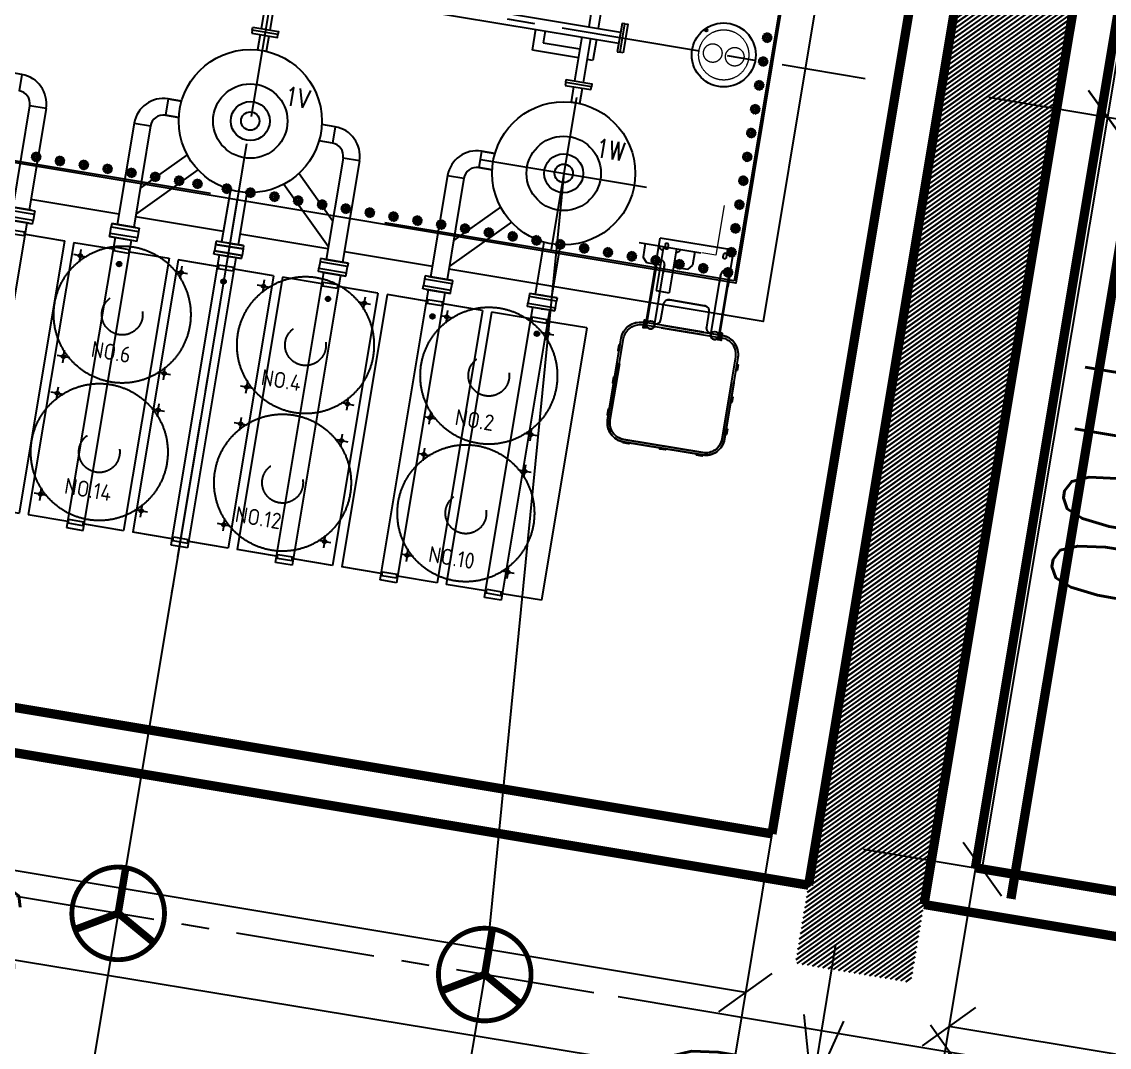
# Model space of a CAD drawing. Header units: millimetres. Extents: x 6239764 to 13047540, y 367704 to 979893.
# Drawn here: x 8169241 to 8175093, y 402951 to 408467 of the extents above; entities that cross this region are included whole.
import ezdxf
from ezdxf.enums import TextEntityAlignment as Align

# ---------------------------------------------------------------- set-up
doc = ezdxf.new("R2010")
doc.units = ezdxf.units.MM
doc.header["$LTSCALE"] = 300
for name, pattern in [('AM_ISO08W050', [18, 12, -1.5, 3, -1.5]), ('AM_ISO08W050X2', [9, 6, -0.75, 1.5, -0.75]), ('CENTER', [2, 1.25, -0.25, 0.25, -0.25]), ('DASHED', [0.75, 0.5, -0.25]), ('HIDDEN', [9.525, 6.35, -3.175])]:
    doc.linetypes.add(name, pattern=pattern)
for name, color, linetype in [('1', 7, 'Continuous'), ('25  杶奪', 114, 'Continuous'), ('30  俋窒眈燊\\M+00000D', 3, 'Continuous'), ('COOLING', 41, 'Continuous'), ('M30', 3, 'Continuous'), ('PIPE', 161, 'Continuous'), ('SHB', 150, 'Continuous'), ('标注', 7, 'Continuous'), ('膘\\M+00000\\M+00000\\M+00000-2', 40, 'Continuous')]:
    doc.layers.add(name, color=color, linetype=linetype)
for name, color, linetype, lineweight in [('AM_0N', 7, 'Continuous', 50), ('AM_12N', 7, 'Continuous', 50), ('AM_7', 4, 'AM_ISO08W050', 25), ('AM_7N', 4, 'AM_ISO08W050', 25), ('AM_INV', 253, 'Continuous', 0), ('FAN-AM_0', 7, 'Continuous', 50), ('SX', 3, 'Continuous', 30), ('tank-AM_0', 7, 'Continuous', 50)]:
    doc.layers.add(name, color=color, linetype=linetype, lineweight=lineweight)
doc.styles.add('ACISOTS', font='isocp.shx', dxfattribs={"height": 1, "bigfont": 'chineset.shx'})
doc.styles.get("Standard").update_dxf_attribs({"font": 'txt8.shx', "width": 0.7, "bigfont": 'hztxt_ii.shx'})
doc.dimstyles.new('STANDARD$0', dxfattribs={"dimscale": 200, "dimtxt": 3, "dimasz": 2, "dimexe": 2, "dimexo": 2, "dimgap": 0.5, "dimtad": 1, "dimdec": 0, "dimdsep": 46, "dimtxsty": 'Standard', "dimblk": 'OPEN30', "dimcen": 0, "dimclrd": 256, "dimclre": 256, "dimclrt": 256, "dimadec": 0, "dimazin": 0, "dimtfac": 1, "dimtdec": 0, "dimtmove": 0, "dimatfit": 3, "dimldrblk": 'OPEN30', "dimfxl": 2, "dimlwd": 25, "dimlwe": 15, "dimarcsym": 0})
doc.dimstyles.new('STANDARD2', dxfattribs={"dimscale": 250, "dimtxt": 2.5, "dimasz": 2, "dimexe": 2.5, "dimexo": 0, "dimgap": 0.62, "dimtad": 1, "dimdec": 0, "dimzin": 0, "dimdsep": 46, "dimtxsty": 'Standard', "dimblk": 'OBLIQUE', "dimcen": 0.09, "dimadec": 3, "dimazin": 0, "dimtfac": 1, "dimtdec": 0, "dimtofl": 0, "dimtmove": 2, "dimatfit": 3, "dimldrblk": 'OBLIQUE', "dimfxl": 1, "dimtolj": 1, "dimtzin": 0, "dimarcsym": 0})

# ---------------------------------------------------------------- blocks, each defined once
blk = doc.blocks.new('_OBLIQUE')
at = {"color": 0, "linetype": 'ByBlock'}
blk.add_line((-0.5, -0.5), (0.5, 0.5), dxfattribs=at)
blk = doc.blocks.new('*D110')
at = {"layer": 'Defpoints', "color": 0, "ltscale": 0.1, "transparency": 16777216}
for p in [(6132969.1, -17731.7), (6132321.4, -21831.7), (6132969.1, -21831.7)]:
    blk.add_point(p, dxfattribs=at)
at = {"layer": '标注', "color": 67, "lineweight": -2, "ltscale": 0.1, "transparency": 16777216}
for p, q in [((6132969.1, -17731.7), (6131696.4, -17731.7)), ((6132321.4, -17731.7), (6132321.4, -21831.7)), ((6132969.1, -21831.7), (6131696.4, -21831.7))]:
    blk.add_line(p, q, dxfattribs=at)
at = {"layer": '标注', "color": 67, "lineweight": -2, "ltscale": 0.1, "transparency": 16777216, "xscale": 250, "yscale": 250, "zscale": 250}
for p, rotation in [((6132321.4, -17731.7), 90), ((6132321.4, -21831.7), 270)]:
    blk.add_blockref('_OBLIQUE', p, dxfattribs=dict(at, rotation=rotation))
at = {"layer": '标注', "color": 67, "lineweight": 13, "ltscale": 0.1, "transparency": 16777216, "insert": (6131888.2, -19717.6), "char_height": 625, "attachment_point": 5, "rotation": 90}
blk.add_mtext('\\A1;4100', dxfattribs=at)
blk = doc.blocks.new('*D111')
at = {"layer": 'Defpoints', "color": 0, "ltscale": 0.1, "transparency": 16777216}
for p in [(6142669.1, -12765.9), (6133469.1, -13631.7), (6142669.1, -14241.4)]:
    blk.add_point(p, dxfattribs=at)
at = {"layer": '标注', "color": 67, "lineweight": -2, "ltscale": 0.1, "transparency": 16777216}
for p, q in [((6133469.1, -13631.7), (6133469.1, -12140.9)), ((6142669.1, -14241.4), (6142669.1, -12140.9)), ((6133469.1, -12765.9), (6142669.1, -12765.9))]:
    blk.add_line(p, q, dxfattribs=at)
at = {"layer": '标注', "color": 67, "lineweight": -2, "ltscale": 0.1, "transparency": 16777216, "xscale": 250, "yscale": 250, "zscale": 250, "rotation": 180}
blk.add_blockref('_OBLIQUE', (6133469.1, -12765.9), dxfattribs=at)
at = {"layer": '标注', "color": 67, "lineweight": -2, "ltscale": 0.1, "transparency": 16777216, "xscale": 250, "yscale": 250, "zscale": 250}
blk.add_blockref('_OBLIQUE', (6142669.1, -12765.9), dxfattribs=at)
at = {"layer": '标注', "color": 67, "lineweight": 13, "ltscale": 0.1, "transparency": 16777216, "insert": (6138069.1, -12353.4), "char_height": 625, "attachment_point": 5}
blk.add_mtext('\\A1;9200', dxfattribs=at)
blk = doc.blocks.new('*D112')
at = {"layer": 'Defpoints', "color": 0, "ltscale": 0.1, "transparency": 16777216}
for p in [(6132969.1, -13631.7), (6132321.4, -17731.7), (6132797.4, -17731.7)]:
    blk.add_point(p, dxfattribs=at)
at = {"layer": '标注', "color": 67, "lineweight": -2, "ltscale": 0.1, "transparency": 16777216}
for p, q in [((6132969.1, -13631.7), (6131696.4, -13631.7)), ((6132321.4, -13631.7), (6132321.4, -17731.7)), ((6132797.4, -17731.7), (6131696.4, -17731.7))]:
    blk.add_line(p, q, dxfattribs=at)
at = {"layer": '标注', "color": 67, "lineweight": -2, "ltscale": 0.1, "transparency": 16777216, "xscale": 250, "yscale": 250, "zscale": 250}
for p, rotation in [((6132321.4, -13631.7), 90), ((6132321.4, -17731.7), 270)]:
    blk.add_blockref('_OBLIQUE', p, dxfattribs=dict(at, rotation=rotation))
at = {"layer": '标注', "color": 67, "lineweight": 13, "ltscale": 0.1, "transparency": 16777216, "insert": (6131906.8, -15879.5), "char_height": 625, "attachment_point": 5, "rotation": 90}
blk.add_mtext('\\A1;4100', dxfattribs=at)
blk = doc.blocks.new('A$C1C76hucg')
at = {"layer": 'COOLING'}
for p, q in [((-7818.8, 1804.4), (-7818.8, 3289.4)), ((-7603.8, 3289.4), (-7818.8, 3289.4)), ((-7513.8, 3324.4), (-7603.8, 3324.4)), ((-7603.8, 3324.4), (-7603.8, 1742.4)), ((-7598.8, 3299.4), (-7598.8, 3279.4)), ((-7598.8, 3299.4), (-7518.8, 3299.4)), ((-7598.8, 3279.4), (-7518.8, 3279.4)), ((-7518.8, 3299.4), (-7518.8, 3279.4)), ((-7513.8, 1742.4), (-7513.8, 3324.4)), ((-7298.8, 3289.4), (-7513.8, 3289.4)), ((-7298.8, 1804.4), (-7298.8, 3289.4)), ((-7598.8, 1794.4), (-7598.8, 1814.4)), ((-7598.8, 1814.4), (-7518.8, 1814.4)), ((-7518.8, 1794.4), (-7518.8, 1814.4)), ((-7603.8, 1804.4), (-7818.8, 1804.4)), ((-7598.8, 1794.4), (-7518.8, 1794.4)), ((-7298.8, 1804.4), (-7513.8, 1804.4)), ((-7558.8, 1742.4), (-7633.8, 1742.4)), ((-7633.8, 1742.4), (-7633.8, 1724.4)), ((-7483.8, 1742.4), (-7633.8, 1742.4)), ((-7633.8, 1742.4), (-7633.8, 1724.4)), ((-7615.9, 1742.4), (-7483.8, 1742.4)), ((-7604.8, 1742.4), (-7483.8, 1742.4)), ((-7558.8, 1742.4), (-7543.3, 1742.4)), ((-7483.8, 1742.4), (-7483.8, 1724.4)), ((-7483.8, 1742.4), (-7483.8, 1724.4)), ((-7633.8, 1671.4), (-7633.8, 1689.4)), ((-7633.8, 1671.4), (-7633.8, 1689.4)), ((-7483.8, 1671.4), (-7633.8, 1671.4)), ((-7558.8, 1671.4), (-7633.8, 1671.4)), ((-7615.9, 1671.4), (-7483.8, 1671.4)), ((-7604.8, 1671.4), (-7483.8, 1671.4)), ((-7603.8, 1118.7), (-7603.8, 1671.4)), ((-7558.8, 1671.4), (-7483.8, 1671.4)), ((-7513.8, 1118.7), (-7513.8, 1671.4)), ((-7483.8, 1671.4), (-7483.8, 1689.4)), ((-7483.8, 1671.4), (-7483.8, 1689.4))]:
    blk.add_line(p, q, dxfattribs=at)
blk.add_lwpolyline([(-7633.8, 1724.4), (-7483.8, 1724.4), (-7483.8, 1689.4), (-7633.8, 1689.4)], close=True, dxfattribs=at)
blk = doc.blocks.new('*U109')
at = {"layer": 'AM_0N'}
for p, q in [((42247.3, 10176), (42229.3, 10165.7)), ((42229.3, 10165.7), (42229.3, 10144.9)), ((42229.3, 10144.9), (42247.3, 10134.5)), ((42265.3, 10165.7), (42247.3, 10176)), ((42247.3, 10134.5), (42265.3, 10144.9)), ((42265.3, 10144.9), (42265.3, 10165.7))]:
    blk.add_line(p, q, dxfattribs=at)
blk.add_circle((42247.3, 10155.3), 18, dxfattribs=at)
at = {"layer": 'AM_7N', "linetype": 'AM_ISO08W050X2'}
for p, q in [((42223.6, 10155.3), (42271.1, 10155.3)), ((42247.3, 10179), (42247.3, 10131.5))]:
    blk.add_line(p, q, dxfattribs=at)
blk = doc.blocks.new('*S108')
at = {"layer": 'AM_12N', "color": 4}
for p, q in [((42245.6, 10153.5), (42249.1, 10157)), ((42245.6, 10157), (42249.1, 10153.5))]:
    blk.add_line(p, q, dxfattribs=at)
blk.add_circle((42247.3, 10155.3), 1.75, dxfattribs=at)
blk = doc.blocks.new('A$C7B570CCE')
at = {"linetype": 'Continuous'}
for p, q in [((167.5, 0), (-167.5, 0)), ((-35, 0), (-35, -240)), ((35, 0), (35, -240)), ((135, 0), (135, -73.1)), ((35, -240), (-35, -240))]:
    blk.add_line(p, q, dxfattribs=at)
for p, q in [((-135.2, 0), (-135.2, -72.9)), ((-135.2, -72.9), (-112.2, -100)), ((-112.2, -100), (-35, -100)), ((112.2, -100), (35, -100)), ((135.2, -72.9), (112.2, -100))]:
    blk.add_line(p, q)
for centre, start, end in [((-35, 0), 180, 270), ((35, 0), 270, 0)]:
    blk.add_arc(centre, 21, start, end)
blk = doc.blocks.new('*D113')
at = {"layer": 'Defpoints', "color": 0, "ltscale": 0.1, "transparency": 16777216}
for p in [(6134142.1, -11131.7), (6132332.8, -12631.7), (6134142.1, -12631.7)]:
    blk.add_point(p, dxfattribs=at)
at = {"layer": '标注', "color": 67, "lineweight": -2, "ltscale": 0.1, "transparency": 16777216}
for p, q in [((6134142.1, -11131.7), (6131707.8, -11131.7)), ((6132332.8, -11131.7), (6132332.8, -12631.7)), ((6134142.1, -12631.7), (6131707.8, -12631.7))]:
    blk.add_line(p, q, dxfattribs=at)
at = {"layer": '标注', "color": 67, "lineweight": -2, "ltscale": 0.1, "transparency": 16777216, "xscale": 250, "yscale": 250, "zscale": 250}
for p, rotation in [((6132332.8, -11131.7), 90), ((6132332.8, -12631.7), 270)]:
    blk.add_blockref('_OBLIQUE', p, dxfattribs=dict(at, rotation=rotation))
at = {"layer": '标注', "color": 67, "lineweight": 13, "ltscale": 0.1, "transparency": 16777216, "insert": (6131920.3, -11881.7), "char_height": 625, "attachment_point": 5, "rotation": 90}
blk.add_mtext('\\A1;1500', dxfattribs=at)
blk = doc.blocks.new('_Open30')
at = {"color": 0, "linetype": 'ByBlock', "lineweight": -2}
for p, q in [((-1, 0.268), (0, 0)), ((0, 0), (-1, -0.268)), ((0, 0), (-1, 0))]:
    blk.add_line(p, q, dxfattribs=at)
blk = doc.blocks.new('*D1390')
at = {"lineweight": 25, "ltscale": 0.1, "transparency": 16777216}
for p, q in [((8173557.8, 403108.8), (8173622.5, 403503.5)), ((8173363.4, 401924.6), (8173493, 402714)), ((8173298.7, 401529.9), (8173233.9, 401135.2))]:
    blk.add_line(p, q, dxfattribs=at)
at = {"lineweight": 15, "ltscale": 0.1, "transparency": 16777216}
for p, q in [((8173279, 402749.2), (8173887.7, 402649.3)), ((8173149.5, 401959.7), (8173758.2, 401859.8))]:
    blk.add_line(p, q, dxfattribs=at)
at = {"layer": 'Defpoints', "color": 0, "ltscale": 0.1, "transparency": 16777216}
for p in [(8172884.3, 402813.9), (8173493, 402714), (8172754.8, 402024.5)]:
    blk.add_point(p, dxfattribs=at)
at = {"lineweight": 25, "ltscale": 0.1, "transparency": 16777216, "xscale": 399.9999999999999, "yscale": 399.9999999999999, "zscale": 399.9999999999999}
for p, rotation in [((8173493, 402714), 260.6803540828071), ((8173363.4, 401924.6), 80.68035408280709)]:
    blk.add_blockref('_Open30', p, dxfattribs=dict(at, rotation=rotation))
at = {"ltscale": 0.1, "transparency": 16777216, "insert": (8172953, 402438.1), "char_height": 600, "attachment_point": 5, "rotation": 80.68035}
blk.add_mtext('800', dxfattribs=at)
blk = doc.blocks.new('132主变')
at = {"ltscale": 0.1}
for p, q in [((6134869.1, -12631.7), (6134869.1, -10382)), ((6136869.1, -16704.8), (6136869.1, -10382)), ((6135159.1, -16951.7), (6134869.1, -12631.7))]:
    blk.add_line(p, q, dxfattribs=at)
for p, q in [((6135104.1, -17691.4), (6135104.1, -17576.7)), ((6135104.1, -17576.7), (6135134.8, -17576.7)), ((6135183.4, -17576.7), (6135434.1, -17576.7)), ((6135434.1, -17576.7), (6135434.1, -17691.4)), ((6135104.1, -17906.7), (6135104.1, -17751.9))]:
    blk.add_line(p, q)
at = {"layer": '1', "color": 3, "linetype": 'DASHED', "lineweight": 5, "ltscale": 50}
blk.add_lwpolyline([(6134279.1, -16923.1), (6134279.1, -16651.7), (6134356, -16651.7)], dxfattribs=at)
for centre, radius in [((6134414.5, -17721.7), 135), ((6134354.5, -17721.7), 50), ((6134474.5, -17721.7), 50)]:
    blk.add_circle(centre, radius, dxfattribs=at)
at = {"layer": '25  杶奪'}
for centre, radius in [((6135159.1, -16951.7), 200), ((6136869.1, -16951.7), 200), ((6135159.1, -16951.7), 105), ((6136869.1, -16951.7), 105), ((6135159.1, -16951.7), 49.5), ((6136869.1, -16951.7), 49.5)]:
    blk.add_circle(centre, radius, dxfattribs=at)
at = {"layer": '30  俋窒眈燊\\M+00000D', "linetype": 'HIDDEN'}
for p, q in [((6135384.1, -17626.7), (6135183.4, -17626.7)), ((6135384.1, -17691.4), (6135384.1, -17626.7)), ((6135154.1, -17751.9), (6135154.1, -17856.7))]:
    blk.add_line(p, q, dxfattribs=at)
blk.add_lwpolyline([(6134159.1, -18013.7), (6134159.1, -16531.7), (6139703.1, -16531.7)], dxfattribs=at)
at = {"layer": '30  俋窒眈燊\\M+00000D', "color": 252}
for centre, radius in [((6134414.5, -17721.7), 172), ((6134529, -17836.2), 6)]:
    blk.add_circle(centre, radius, dxfattribs=at)
at = {"layer": 'AM_7'}
for p, q in [((6135159.1, -17364.9), (6135159.1, -16538.5)), ((6135611.6, -16951.7), (6134706.5, -16951.7))]:
    blk.add_line(p, q, dxfattribs=at)
at = {"layer": 'AM_INV', "ltscale": 0.1}
blk.add_lwpolyline([(6134199.1, -16550.9), (6134199.1, -16571.7), (6134181.1, -16571.7)], dxfattribs=at)
at = {"layer": 'COOLING'}
for p, q in [((6134899.1, -16151.7), (6134899.1, -14666.7)), ((6134899.1, -14666.7), (6135114.1, -14666.7)), ((6135114.1, -14631.7), (6135204.1, -14631.7)), ((6135114.1, -16213.7), (6135114.1, -14631.7)), ((6135119.1, -14656.7), (6135119.1, -14676.7)), ((6135199.1, -14656.7), (6135119.1, -14656.7)), ((6135199.1, -14676.7), (6135119.1, -14676.7)), ((6135199.1, -14656.7), (6135199.1, -14676.7)), ((6135204.1, -14631.7), (6135204.1, -16213.7)), ((6135204.1, -14666.7), (6135419.1, -14666.7)), ((6135419.1, -16151.7), (6135419.1, -14666.7)), ((6136609.1, -16151.7), (6136609.1, -14666.7)), ((6136609.1, -14666.7), (6136824.1, -14666.7)), ((6136824.1, -14631.7), (6136914.1, -14631.7)), ((6136824.1, -16213.7), (6136824.1, -14631.7)), ((6136829.1, -14656.7), (6136829.1, -14676.7)), ((6136909.1, -14656.7), (6136829.1, -14656.7)), ((6136909.1, -14676.7), (6136829.1, -14676.7)), ((6136909.1, -14656.7), (6136909.1, -14676.7)), ((6136914.1, -14631.7), (6136914.1, -16213.7)), ((6136914.1, -14666.7), (6137129.1, -14666.7)), ((6137129.1, -16151.7), (6137129.1, -14666.7)), ((6134899.1, -16151.7), (6135114.1, -16151.7)), ((6135119.1, -16161.7), (6135119.1, -16141.7)), ((6135199.1, -16141.7), (6135119.1, -16141.7)), ((6135199.1, -16161.7), (6135199.1, -16141.7)), ((6135204.1, -16151.7), (6135419.1, -16151.7)), ((6136609.1, -16151.7), (6136824.1, -16151.7)), ((6136829.1, -16161.7), (6136829.1, -16141.7)), ((6136909.1, -16141.7), (6136829.1, -16141.7)), ((6136909.1, -16161.7), (6136909.1, -16141.7)), ((6136914.1, -16151.7), (6137129.1, -16151.7)), ((6135199.1, -16161.7), (6135119.1, -16161.7)), ((6136909.1, -16161.7), (6136829.1, -16161.7)), ((6135084.1, -16213.7), (6135234.1, -16213.7)), ((6135205.1, -16213.7), (6135084.1, -16213.7)), ((6135216.2, -16213.7), (6135084.1, -16213.7)), ((6135084.1, -16213.7), (6135084.1, -16231.7)), ((6135084.1, -16213.7), (6135084.1, -16231.7)), ((6135084.1, -16284.7), (6135084.1, -16266.7)), ((6135084.1, -16284.7), (6135084.1, -16266.7)), ((6135159.1, -16213.7), (6135143.5, -16213.7)), ((6135159.1, -16213.7), (6135234.1, -16213.7)), ((6135234.1, -16213.7), (6135234.1, -16231.7)), ((6135234.1, -16213.7), (6135234.1, -16231.7)), ((6135234.1, -16284.7), (6135234.1, -16266.7)), ((6135234.1, -16284.7), (6135234.1, -16266.7)), ((6136794.1, -16213.7), (6136944.1, -16213.7)), ((6136915.1, -16213.7), (6136794.1, -16213.7)), ((6136926.2, -16213.7), (6136794.1, -16213.7)), ((6136794.1, -16213.7), (6136794.1, -16231.7)), ((6136794.1, -16213.7), (6136794.1, -16231.7)), ((6136794.1, -16231.7), (6136944.1, -16231.7)), ((6136944.1, -16231.7), (6136794.1, -16231.7)), ((6136794.1, -16266.7), (6136794.1, -16231.7)), ((6136794.1, -16266.7), (6136944.1, -16266.7)), ((6136794.1, -16266.7), (6136944.1, -16266.7)), ((6136944.1, -16266.7), (6136794.1, -16266.7)), ((6136944.1, -16266.7), (6136794.1, -16266.7)), ((6136944.1, -16266.7), (6136794.1, -16266.7)), ((6136944.1, -16266.7), (6136794.1, -16266.7)), ((6136794.1, -16266.7), (6136944.1, -16266.7)), ((6136794.1, -16266.7), (6136944.1, -16266.7)), ((6136794.1, -16284.7), (6136794.1, -16266.7)), ((6136794.1, -16284.7), (6136794.1, -16266.7)), ((6136869.1, -16213.7), (6136853.5, -16213.7)), ((6136869.1, -16213.7), (6136944.1, -16213.7)), ((6136944.1, -16213.7), (6136944.1, -16231.7)), ((6136944.1, -16213.7), (6136944.1, -16231.7)), ((6136944.1, -16266.7), (6136944.1, -16231.7)), ((6136944.1, -16284.7), (6136944.1, -16266.7)), ((6136944.1, -16284.7), (6136944.1, -16266.7)), ((6135216.2, -16284.7), (6135084.1, -16284.7)), ((6135205.1, -16284.7), (6135084.1, -16284.7)), ((6135159.1, -16284.7), (6135084.1, -16284.7)), ((6135084.1, -16284.7), (6135234.1, -16284.7)), ((6135114.1, -16569.3), (6135114.1, -16284.7)), ((6135159.1, -16284.7), (6135234.1, -16284.7)), ((6135204.1, -16569.3), (6135204.1, -16284.7)), ((6136926.2, -16284.7), (6136794.1, -16284.7)), ((6136915.1, -16284.7), (6136794.1, -16284.7)), ((6136869.1, -16284.7), (6136794.1, -16284.7)), ((6136794.1, -16284.7), (6136944.1, -16284.7)), ((6136824.1, -16569.3), (6136824.1, -16284.7)), ((6136869.1, -16284.7), (6136944.1, -16284.7)), ((6136914.1, -16569.3), (6136914.1, -16284.7)), ((6135393.6, -16646.4), (6135684.1, -16356)), ((6136634.5, -16646.4), (6136344.1, -16356)), ((6137103.6, -16646.4), (6137394.1, -16356)), ((6135464.3, -16717.1), (6135684.1, -16497.4)), ((6136563.8, -16717.1), (6136344.1, -16497.4)), ((6137174.3, -16717.1), (6137394.1, -16497.4)), ((6135773.6, -16837.4), (6135684.5, -16837.4)), ((6136254.5, -16837.4), (6136343.6, -16837.4)), ((6137483.6, -16837.4), (6137394.5, -16837.4)), ((6137964.5, -16837.4), (6138053.6, -16837.4)), ((6135541.5, -16907.1), (6135614.8, -16907.1)), ((6135614.8, -16907.1), (6135541.5, -16907.1)), ((6135614.8, -16996.2), (6135614.8, -16907.1)), ((6136413.4, -16907.1), (6136486.6, -16907.1)), ((6136413.4, -16996.2), (6136413.4, -16907.1)), ((6137251.5, -16907.1), (6137324.8, -16907.1)), ((6137324.8, -16907.1), (6137251.5, -16907.1)), ((6137324.8, -16996.2), (6137324.8, -16907.1)), ((6138123.4, -16996.2), (6138123.4, -16907.1)), ((6135541.5, -16996.2), (6135614.8, -16996.2)), ((6135614.8, -16996.2), (6135541.5, -16996.2)), ((6136413.4, -16996.2), (6136486.6, -16996.2)), ((6137251.5, -16996.2), (6137324.8, -16996.2)), ((6137324.8, -16996.2), (6137251.5, -16996.2)), ((6138123.4, -16996.2), (6138196.6, -16996.2))]:
    blk.add_line(p, q, dxfattribs=at)
blk.add_lwpolyline([(6135234.1, -16231.7), (6135084.1, -16231.7), (6135084.1, -16266.7), (6135234.1, -16266.7)], close=True, dxfattribs=at)
for centre, radius in [((6135159.1, -16076.7), 12.5), ((6135159.1, -16076.7), 7), ((6135159.1, -16076.7), 6), ((6135729.1, -16076.7), 12.5), ((6135729.1, -16076.7), 7), ((6135729.1, -16076.7), 6), ((6136299.1, -16076.7), 12.5), ((6136299.1, -16076.7), 7), ((6136299.1, -16076.7), 6), ((6136869.1, -16076.7), 12.5), ((6136869.1, -16076.7), 7), ((6136869.1, -16076.7), 6), ((6137439.1, -16076.7), 12.5), ((6137439.1, -16076.7), 7), ((6137439.1, -16076.7), 6)]:
    blk.add_circle(centre, radius, dxfattribs=at)
for centre, radius, start, end in [((6135614.8, -16837.4), 158.8, 270, 0), ((6135614.8, -16837.4), 69.8, 270, 0), ((6136413.4, -16837.4), 158.8, 180, 270), ((6136413.4, -16837.4), 69.8, 180, 270), ((6137324.8, -16837.4), 158.8, 270, 0), ((6137324.8, -16837.4), 69.8, 270, 0), ((6138123.4, -16837.4), 158.8, 180, 270), ((6138123.4, -16837.4), 69.8, 180, 270)]:
    blk.add_arc(centre, radius, start, end, dxfattribs=at)
at = {"layer": 'FAN-AM_0', "color": 171, "linetype": 'DASHED', "lineweight": -2, "ltscale": 3}
for p, q in [((6135102.6, -14786.7), (6135068.1, -14786.7)), ((6135102.6, -14786.7), (6135102.6, -14752.2)), ((6135102.6, -14786.7), (6135137.1, -14786.7)), ((6135102.6, -14786.7), (6135102.6, -14821.2)), ((6135652.6, -14786.7), (6135618.1, -14786.7)), ((6135652.6, -14786.7), (6135652.6, -14752.2)), ((6135652.6, -14786.7), (6135652.6, -14821.2)), ((6135652.6, -14786.7), (6135687.1, -14786.7)), ((6136102.6, -14786.7), (6136068.1, -14786.7)), ((6136102.6, -14786.7), (6136102.6, -14752.2)), ((6136102.6, -14786.7), (6136137.1, -14786.7)), ((6136102.6, -14786.7), (6136102.6, -14821.2)), ((6136652.6, -14786.7), (6136618.1, -14786.7)), ((6136652.6, -14786.7), (6136652.6, -14752.2)), ((6136652.6, -14786.7), (6136652.6, -14821.2)), ((6136652.6, -14786.7), (6136687.1, -14786.7)), ((6137102.6, -14786.7), (6137068.1, -14786.7)), ((6137102.6, -14786.7), (6137102.6, -14752.2)), ((6137102.6, -14786.7), (6137137.1, -14786.7)), ((6137102.6, -14786.7), (6137102.6, -14821.2)), ((6137652.6, -14786.7), (6137618.1, -14786.7)), ((6137652.6, -14786.7), (6137652.6, -14752.2)), ((6137652.6, -14786.7), (6137652.6, -14821.2)), ((6137652.6, -14786.7), (6137687.1, -14786.7)), ((6135102.6, -15336.7), (6135102.6, -15302.2)), ((6135652.6, -15336.7), (6135652.6, -15302.2)), ((6136102.6, -15336.7), (6136102.6, -15302.2)), ((6136652.6, -15336.7), (6136652.6, -15302.2)), ((6137102.6, -15336.7), (6137102.6, -15302.2)), ((6137652.6, -15336.7), (6137652.6, -15302.2)), ((6135102.6, -15336.7), (6135068.1, -15336.7)), ((6135102.6, -15336.7), (6135102.6, -15371.2)), ((6135102.6, -15336.7), (6135137.1, -15336.7)), ((6135652.6, -15336.7), (6135618.1, -15336.7)), ((6135652.6, -15336.7), (6135687.1, -15336.7)), ((6135652.6, -15336.7), (6135652.6, -15371.2)), ((6136102.6, -15336.7), (6136068.1, -15336.7)), ((6136102.6, -15336.7), (6136102.6, -15371.2)), ((6136102.6, -15336.7), (6136137.1, -15336.7)), ((6136652.6, -15336.7), (6136618.1, -15336.7)), ((6136652.6, -15336.7), (6136687.1, -15336.7)), ((6136652.6, -15336.7), (6136652.6, -15371.2)), ((6137102.6, -15336.7), (6137068.1, -15336.7)), ((6137102.6, -15336.7), (6137102.6, -15371.2)), ((6137102.6, -15336.7), (6137137.1, -15336.7)), ((6137652.6, -15336.7), (6137618.1, -15336.7)), ((6137652.6, -15336.7), (6137687.1, -15336.7)), ((6137652.6, -15336.7), (6137652.6, -15371.2)), ((6135102.6, -15536.7), (6135102.6, -15502.2)), ((6135652.6, -15536.7), (6135652.6, -15502.2)), ((6136102.6, -15536.7), (6136102.6, -15502.2)), ((6136652.6, -15536.7), (6136652.6, -15502.2)), ((6137102.6, -15536.7), (6137102.6, -15502.2)), ((6137652.6, -15536.7), (6137652.6, -15502.2)), ((6135102.6, -15536.7), (6135068.1, -15536.7)), ((6135102.6, -15536.7), (6135137.1, -15536.7)), ((6135102.6, -15536.7), (6135102.6, -15571.2)), ((6135652.6, -15536.7), (6135618.1, -15536.7)), ((6135652.6, -15536.7), (6135652.6, -15571.2)), ((6135652.6, -15536.7), (6135687.1, -15536.7)), ((6136102.6, -15536.7), (6136068.1, -15536.7)), ((6136102.6, -15536.7), (6136137.1, -15536.7)), ((6136102.6, -15536.7), (6136102.6, -15571.2)), ((6136652.6, -15536.7), (6136618.1, -15536.7)), ((6136652.6, -15536.7), (6136652.6, -15571.2)), ((6136652.6, -15536.7), (6136687.1, -15536.7)), ((6137102.6, -15536.7), (6137068.1, -15536.7)), ((6137102.6, -15536.7), (6137137.1, -15536.7)), ((6137102.6, -15536.7), (6137102.6, -15571.2)), ((6137652.6, -15536.7), (6137618.1, -15536.7)), ((6137652.6, -15536.7), (6137652.6, -15571.2)), ((6137652.6, -15536.7), (6137687.1, -15536.7)), ((6135102.6, -16086.7), (6135068.1, -16086.7)), ((6135102.6, -16086.7), (6135102.6, -16052.2)), ((6135102.6, -16086.7), (6135102.6, -16121.2)), ((6135102.6, -16086.7), (6135137.1, -16086.7)), ((6135652.6, -16086.7), (6135618.1, -16086.7)), ((6135652.6, -16086.7), (6135652.6, -16052.2)), ((6135652.6, -16086.7), (6135687.1, -16086.7)), ((6135652.6, -16086.7), (6135652.6, -16121.2)), ((6136102.6, -16086.7), (6136068.1, -16086.7)), ((6136102.6, -16086.7), (6136102.6, -16052.2)), ((6136102.6, -16086.7), (6136102.6, -16121.2)), ((6136102.6, -16086.7), (6136137.1, -16086.7)), ((6136652.6, -16086.7), (6136618.1, -16086.7)), ((6136652.6, -16086.7), (6136652.6, -16052.2)), ((6136652.6, -16086.7), (6136687.1, -16086.7)), ((6136652.6, -16086.7), (6136652.6, -16121.2)), ((6137102.6, -16086.7), (6137068.1, -16086.7)), ((6137102.6, -16086.7), (6137102.6, -16052.2)), ((6137102.6, -16086.7), (6137102.6, -16121.2)), ((6137102.6, -16086.7), (6137137.1, -16086.7)), ((6137652.6, -16086.7), (6137618.1, -16086.7)), ((6137652.6, -16086.7), (6137652.6, -16052.2)), ((6137652.6, -16086.7), (6137687.1, -16086.7)), ((6137652.6, -16086.7), (6137652.6, -16121.2))]:
    blk.add_line(p, q, dxfattribs=at)
at = {"layer": 'FAN-AM_0', "color": 171, "linetype": 'DASHED', "lineweight": -2, "ltscale": 30}
for centre in [(6135377.6, -15061.7), (6136377.6, -15061.7), (6137377.6, -15061.7), (6135377.6, -15811.7), (6136377.6, -15811.7), (6137377.6, -15811.7)]:
    blk.add_circle(centre, 368.5, dxfattribs=at)
at = {"layer": 'FAN-AM_0', "color": 171, "linetype": 'DASHED', "lineweight": -2, "ltscale": 3}
for centre, radius in [((6135102.6, -14786.7), 9.5), ((6135652.6, -14786.7), 9.5), ((6136102.6, -14786.7), 9.5), ((6136652.6, -14786.7), 9.5), ((6137102.6, -14786.7), 9.5), ((6137652.6, -14786.7), 9.5), ((6135377.6, -15061.7), 110), ((6136377.6, -15061.7), 110), ((6137377.6, -15061.7), 110), ((6135102.6, -15336.7), 9.5), ((6135652.6, -15336.7), 9.5), ((6136102.6, -15336.7), 9.5), ((6136652.6, -15336.7), 9.5), ((6137102.6, -15336.7), 9.5), ((6137652.6, -15336.7), 9.5), ((6135102.6, -15536.7), 9.5), ((6135652.6, -15536.7), 9.5), ((6136102.6, -15536.7), 9.5), ((6136652.6, -15536.7), 9.5), ((6137102.6, -15536.7), 9.5), ((6137652.6, -15536.7), 9.5), ((6135377.6, -15811.7), 110), ((6136377.6, -15811.7), 110), ((6137377.6, -15811.7), 110), ((6135102.6, -16086.7), 9.5), ((6135652.6, -16086.7), 9.5), ((6136102.6, -16086.7), 9.5), ((6136652.6, -16086.7), 9.5), ((6137102.6, -16086.7), 9.5), ((6137652.6, -16086.7), 9.5)]:
    blk.add_circle(centre, radius, dxfattribs=at)
at = {"layer": 'M30', "color": 253}
for points in [[(6133969.1, -18013.7), (6133969.1, -16341.7), (6135684.1, -16341.7)], [(6135774.1, -16341.7), (6136254.1, -16341.7)], [(6136344.1, -16341.7), (6136824.1, -16341.7)], [(6136914.1, -16341.7), (6137394.1, -16341.7)], [(6137484.1, -16341.7), (6137964.1, -16341.7)], [(6134149.1, -18013.7), (6134149.1, -16521.7), (6139703.1, -16521.7)]]:
    blk.add_lwpolyline(points, dxfattribs=at)
for centre in [(6135159.1, -16951.7), (6136869.1, -16951.7)]:
    blk.add_circle(centre, 385, dxfattribs=at)
at = {"layer": 'PIPE'}
for p, q in [((6139213.8, -17691.4), (6134982.2, -17691.4)), ((6139213.8, -17751.9), (6134982.2, -17751.9))]:
    blk.add_line(p, q, dxfattribs=at)
for points in [[(6135183.4, -17419.7), (6135183.4, -17336.7), (6135134.8, -17336.7), (6135134.8, -17419.7)], [(6136893.4, -17419.7), (6136893.4, -17336.7), (6136844.8, -17336.7), (6136844.8, -17419.7)], [(6135134.8, -17451.7), (6135134.8, -17691.4)], [(6135183.4, -17691.4), (6135183.4, -17451.7)], [(6136844.8, -17451.7), (6136844.8, -17691.4)], [(6136893.4, -17691.4), (6136893.4, -17451.7)]]:
    blk.add_lwpolyline(points, dxfattribs=at)
for points in [[(6135229.1, -17419.7), (6135089.1, -17419.7), (6135089.1, -17435.7), (6135229.1, -17435.7)], [(6135229.1, -17451.7), (6135089.1, -17451.7), (6135089.1, -17435.7), (6135229.1, -17435.7)], [(6136939.1, -17419.7), (6136799.1, -17419.7), (6136799.1, -17435.7), (6136939.1, -17435.7)], [(6136939.1, -17451.7), (6136799.1, -17451.7), (6136799.1, -17435.7), (6136939.1, -17435.7)], [(6134950.2, -17644.2), (6134966.2, -17644.2), (6134966.2, -17799.2), (6134950.2, -17799.2)], [(6134982.2, -17644.2), (6134966.2, -17644.2), (6134966.2, -17799.2), (6134982.2, -17799.2)]]:
    blk.add_lwpolyline(points, close=True, dxfattribs=at)
at = {"layer": 'SHB', "const_width": 26.2}
for points in [[(6134869.1, -12381.7, -1), (6134869.1, -12880.3, -1)], [(6136869.1, -12381.7, -1), (6136869.1, -12880.3, -1)]]:
    blk.add_lwpolyline(points, format="xyb", close=True, dxfattribs=at)
at = {"layer": 'SHB', "const_width": 40}
for points in [[(6134869.1, -12631.7), (6134653.1, -12506.3)], [(6134869.1, -12631.7), (6135085, -12506.3)], [(6136869.1, -12631.7), (6136653.1, -12506.3)], [(6136869.1, -12631.7), (6137085, -12506.3)], [(6134869.1, -12880.3), (6134869.1, -12631.7)], [(6136869.1, -12880.3), (6136869.1, -12631.7)]]:
    blk.add_lwpolyline(points, dxfattribs=at)
at = {"layer": 'SX', "linetype": 'CENTER', "lineweight": -3, "ltscale": 2}
for p, q in [((6139824.1, -12631.7), (6134142.1, -12631.7)), ((6136869.1, -21326.5), (6136869.1, -14376.2)), ((6142496.1, -17721.7), (6133642.3, -17721.7))]:
    blk.add_line(p, q, dxfattribs=at)
at = {"layer": 'SX', "const_width": 50}
for points in [[(6133229.1, -13391.7), (6133229.1, -22071.7)], [(6142909.1, -13391.7), (6133229.1, -13391.7)], [(6142909.1, -22071.7), (6142909.1, -13391.7)], [(6133469.1, -13631.7), (6133469.1, -21831.7)], [(6133469.1, -13631.7), (6133469.1, -21831.7)], [(6142669.1, -13631.7), (6133469.1, -13631.7)], [(6133469.1, -21831.7), (6133469.1, -13631.7)], [(6133469.1, -21831.7), (6133469.1, -13631.7)], [(6142669.1, -21831.7), (6142669.1, -13631.7)], [(6142669.1, -21831.7), (6142669.1, -13631.7)]]:
    blk.add_lwpolyline(points, dxfattribs=at)
at = {"layer": '膘\\M+00000\\M+00000\\M+00000-2'}
for p, q in [((6134504.1, -16232.4), (6134173.1, -16232.4)), ((6134504.1, -16217.9), (6134175.7, -16217.9)), ((6134504.1, -16217.9), (6134175.7, -16217.9)), ((6134180.7, -16218.7), (6134192.7, -16218.7)), ((6134180.7, -16218.7), (6134192.7, -16218.7)), ((6134180.7, -16219.4), (6134192.7, -16219.4)), ((6134180.7, -16219.4), (6134192.7, -16219.4)), ((6134180.7, -16229.4), (6134192.7, -16229.4)), ((6134180.7, -16229.4), (6134192.7, -16229.4)), ((6134180.7, -16230.2), (6134192.7, -16230.2)), ((6134180.7, -16230.2), (6134192.7, -16230.2)), ((6134188.1, -16232.4), (6134188.1, -16494.4)), ((6134192.7, -16494.4), (6134192.7, -16224.4)), ((6134504.1, -16232.4), (6134208.9, -16232.4)), ((6134235.4, -16224.4), (6134235.4, -16512.3)), ((6134274.1, -16217.9), (6134602.4, -16217.9)), ((6134274.1, -16217.9), (6134602.4, -16217.9)), ((6134274.1, -16232.4), (6134569.3, -16232.4)), ((6134274.1, -16232.4), (6134605.1, -16232.4)), ((6134542.7, -16224.4), (6134542.7, -16512.3)), ((6134597.4, -16218.7), (6134585.4, -16218.7)), ((6134597.4, -16218.7), (6134585.4, -16218.7)), ((6134597.4, -16219.4), (6134585.4, -16219.4)), ((6134597.4, -16219.4), (6134585.4, -16219.4)), ((6134585.4, -16494.4), (6134585.4, -16224.4)), ((6134597.4, -16229.4), (6134585.4, -16229.4)), ((6134597.4, -16229.4), (6134585.4, -16229.4)), ((6134597.4, -16230.2), (6134585.4, -16230.2)), ((6134597.4, -16230.2), (6134585.4, -16230.2)), ((6134590.1, -16232.4), (6134590.1, -16494.4)), ((6134188.1, -16551.4), (6134188.1, -16494.4)), ((6134192.7, -16551.4), (6134192.7, -16494.4)), ((6134585.4, -16551.4), (6134585.4, -16494.4)), ((6134590.1, -16494.4), (6134590.1, -16693.9)), ((6134188.1, -16551.4), (6134188.1, -16693.9)), ((6134192.7, -16544.4), (6134192.7, -16555.9)), ((6134235.4, -16555.9), (6134235.4, -16512.3)), ((6134235.4, -16512.3), (6134235.4, -16555.9)), ((6134542.7, -16555.9), (6134542.7, -16512.3)), ((6134542.7, -16512.3), (6134542.7, -16555.9)), ((6134585.4, -16544.4), (6134585.4, -16555.9)), ((6134188.1, -16693.9), (6134590.1, -16693.9))]:
    blk.add_line(p, q, dxfattribs=at)
for points in [[(6134708.1, -15991.2), (6134708.1, -15683.4, 0.414214), (6134605.1, -15580.4), (6134173.1, -15580.4, 0.414214), (6134070.1, -15683.4), (6134070.1, -16127.9, 0.414214), (6134173.1, -16230.9), (6134175.7, -16230.9)], [(6134708.1, -15991.2), (6134708.1, -15683.4, 0.414214), (6134605.1, -15580.4), (6134173.1, -15580.4, 0.414214), (6134070.1, -15683.4), (6134070.1, -16127.9, 0.414214), (6134173.1, -16230.9), (6134175.7, -16230.9)], [(6134708.1, -15991.2), (6134708.1, -15683.4, 0.414214), (6134605.1, -15580.4), (6134173.1, -15580.4, 0.414214), (6134070.1, -15683.4), (6134070.1, -16127.9, 0.404028), (6134173.1, -16232.4), (6134175.7, -16232.4)], [(6134070.1, -15991.2), (6134070.1, -15683.4, -0.414214), (6134173.1, -15580.4), (6134605.1, -15580.4, -0.414214), (6134708.1, -15683.4), (6134708.1, -16127.9, -0.414214), (6134605.1, -16230.9), (6134602.4, -16230.9)], [(6134070.1, -15991.2), (6134070.1, -15683.4, -0.414214), (6134173.1, -15580.4), (6134605.1, -15580.4, -0.414214), (6134708.1, -15683.4), (6134708.1, -16127.9, -0.414214), (6134605.1, -16230.9), (6134602.4, -16230.9)], [(6134070.1, -15991.2), (6134070.1, -15683.4, -0.414214), (6134173.1, -15580.4), (6134605.1, -15580.4, -0.414214), (6134708.1, -15683.4), (6134708.1, -16127.9, -0.404028), (6134605.1, -16232.4), (6134602.4, -16232.4)], [(6134695.1, -15991.2), (6134695.1, -15683.4, 0.414214), (6134605.1, -15593.4), (6134173.1, -15593.4, 0.414214), (6134083.1, -15683.4), (6134083.1, -16127.9, 0.414214), (6134173.1, -16217.9), (6134175.7, -16217.9)], [(6134695.1, -15991.2), (6134695.1, -15683.4, 0.414214), (6134605.1, -15593.4), (6134173.1, -15593.4, 0.414214), (6134083.1, -15683.4), (6134083.1, -16127.9, 0.414214), (6134173.1, -16217.9), (6134175.7, -16217.9)], [(6134695.1, -15991.2), (6134695.1, -15683.4, 0.414214), (6134605.1, -15593.4), (6134173.1, -15593.4, 0.414214), (6134083.1, -15683.4), (6134083.1, -16127.9, 0.414214), (6134173.1, -16217.9), (6134175.7, -16217.9)], [(6134695.1, -15991.2), (6134695.1, -15683.4, 0.414214), (6134605.1, -15593.4), (6134173.1, -15593.4, 0.414214), (6134083.1, -15683.4), (6134083.1, -16127.9, 0.414214), (6134173.1, -16217.9), (6134175.7, -16217.9)], [(6134083.1, -15991.2), (6134083.1, -15683.4, -0.414214), (6134173.1, -15593.4), (6134605.1, -15593.4, -0.414214), (6134695.1, -15683.4), (6134695.1, -16127.9, -0.414214), (6134605.1, -16217.9), (6134602.4, -16217.9)], [(6134083.1, -15991.2), (6134083.1, -15683.4, -0.414214), (6134173.1, -15593.4), (6134605.1, -15593.4, -0.414214), (6134695.1, -15683.4), (6134695.1, -16127.9, -0.414214), (6134605.1, -16217.9), (6134602.4, -16217.9)], [(6134083.1, -15991.2), (6134083.1, -15683.4, -0.414214), (6134173.1, -15593.4), (6134605.1, -15593.4, -0.414214), (6134695.1, -15683.4), (6134695.1, -16127.9, -0.414214), (6134605.1, -16217.9), (6134602.4, -16217.9)], [(6134083.1, -15991.2), (6134083.1, -15683.4, -0.414214), (6134173.1, -15593.4), (6134605.1, -15593.4, -0.414214), (6134695.1, -15683.4), (6134695.1, -16127.9, -0.414214), (6134605.1, -16217.9), (6134602.4, -16217.9)], [(6134233.9, -16232.4), (6134234.1, -16232.4, -0.414214), (6134264.1, -16262.4), (6134264.1, -16344.4, 0.414214), (6134294.1, -16374.4), (6134484.1, -16374.4, 0.184483), (6134504.1, -16366.8, 0.184483)], [(6134544.3, -16232.4), (6134544.1, -16232.4, 0.414214), (6134514.1, -16262.4), (6134514.1, -16344.4, -0.414214), (6134484.1, -16374.4), (6134294.1, -16374.4, -0.184483), (6134274.1, -16366.8, -0.184483)], [(6134239.6, -16664.4), (6134239.6, -16648.4, 0.736842), (6134220.6, -16648.4), (6134220.6, -16664.4, 0.736842), (6134239.6, -16664.4, 0)], [(6134557.6, -16664.4), (6134557.6, -16648.4, 0.736842), (6134538.6, -16648.4), (6134538.6, -16664.4, 0.736842), (6134557.6, -16664.4, 0)]]:
    blk.add_lwpolyline(points, format="xyb", dxfattribs=at)
for points in [[(6134174.1, -15580.4), (6134174.1, -15574.4), (6134204.1, -15574.4), (6134204.1, -15580.4)], [(6134174.1, -15580.4), (6134174.1, -15574.4), (6134204.1, -15574.4), (6134204.1, -15580.4)], [(6134174.1, -15580.4), (6134174.1, -15574.4), (6134204.1, -15574.4), (6134204.1, -15580.4)], [(6134174.1, -15580.4), (6134174.1, -15574.4), (6134204.1, -15574.4), (6134204.1, -15580.4)], [(6134374.1, -15580.4), (6134374.1, -15574.4), (6134404.1, -15574.4), (6134404.1, -15580.4)], [(6134374.1, -15580.4), (6134374.1, -15574.4), (6134404.1, -15574.4), (6134404.1, -15580.4)], [(6134374.1, -15580.4), (6134374.1, -15574.4), (6134404.1, -15574.4), (6134404.1, -15580.4)], [(6134374.1, -15580.4), (6134374.1, -15574.4), (6134404.1, -15574.4), (6134404.1, -15580.4)], [(6134574.1, -15580.4), (6134574.1, -15574.4), (6134604.1, -15574.4), (6134604.1, -15580.4)], [(6134574.1, -15580.4), (6134574.1, -15574.4), (6134604.1, -15574.4), (6134604.1, -15580.4)], [(6134574.1, -15580.4), (6134574.1, -15574.4), (6134604.1, -15574.4), (6134604.1, -15580.4)], [(6134574.1, -15580.4), (6134574.1, -15574.4), (6134604.1, -15574.4), (6134604.1, -15580.4)], [(6134070.1, -15739.4), (6134064.1, -15739.4), (6134064.1, -15709.4), (6134070.1, -15709.4)], [(6134070.1, -15739.4), (6134064.1, -15739.4), (6134064.1, -15709.4), (6134070.1, -15709.4)], [(6134070.1, -15739.4), (6134064.1, -15739.4), (6134064.1, -15709.4), (6134070.1, -15709.4)], [(6134070.1, -15739.4), (6134064.1, -15739.4), (6134064.1, -15709.4), (6134070.1, -15709.4)], [(6134708.1, -15739.4), (6134714.1, -15739.4), (6134714.1, -15709.4), (6134708.1, -15709.4)], [(6134708.1, -15739.4), (6134714.1, -15739.4), (6134714.1, -15709.4), (6134708.1, -15709.4)], [(6134708.1, -15739.4), (6134714.1, -15739.4), (6134714.1, -15709.4), (6134708.1, -15709.4)], [(6134708.1, -15739.4), (6134714.1, -15739.4), (6134714.1, -15709.4), (6134708.1, -15709.4)], [(6134070.1, -15914.4), (6134064.1, -15914.4), (6134064.1, -15884.4), (6134070.1, -15884.4)], [(6134070.1, -15914.4), (6134064.1, -15914.4), (6134064.1, -15884.4), (6134070.1, -15884.4)], [(6134070.1, -15914.4), (6134064.1, -15914.4), (6134064.1, -15884.4), (6134070.1, -15884.4)], [(6134070.1, -15914.4), (6134064.1, -15914.4), (6134064.1, -15884.4), (6134070.1, -15884.4)], [(6134708.1, -15914.4), (6134714.1, -15914.4), (6134714.1, -15884.4), (6134708.1, -15884.4)], [(6134708.1, -15914.4), (6134714.1, -15914.4), (6134714.1, -15884.4), (6134708.1, -15884.4)], [(6134708.1, -15914.4), (6134714.1, -15914.4), (6134714.1, -15884.4), (6134708.1, -15884.4)], [(6134708.1, -15914.4), (6134714.1, -15914.4), (6134714.1, -15884.4), (6134708.1, -15884.4)], [(6134070.1, -16089.4), (6134064.1, -16089.4), (6134064.1, -16059.4), (6134070.1, -16059.4)], [(6134070.1, -16089.4), (6134064.1, -16089.4), (6134064.1, -16059.4), (6134070.1, -16059.4)], [(6134070.1, -16089.4), (6134064.1, -16089.4), (6134064.1, -16059.4), (6134070.1, -16059.4)], [(6134070.1, -16089.4), (6134064.1, -16089.4), (6134064.1, -16059.4), (6134070.1, -16059.4)], [(6134708.1, -16089.4), (6134714.1, -16089.4), (6134714.1, -16059.4), (6134708.1, -16059.4)], [(6134708.1, -16089.4), (6134714.1, -16089.4), (6134714.1, -16059.4), (6134708.1, -16059.4)], [(6134708.1, -16089.4), (6134714.1, -16089.4), (6134714.1, -16059.4), (6134708.1, -16059.4)], [(6134708.1, -16089.4), (6134714.1, -16089.4), (6134714.1, -16059.4), (6134708.1, -16059.4)], [(6134180.7, -16244.4), (6134175.7, -16244.4), (6134175.7, -16204.4), (6134180.7, -16204.4)], [(6134180.7, -16244.4), (6134175.7, -16244.4), (6134175.7, -16204.4), (6134180.7, -16204.4)], [(6134180.7, -16244.4), (6134180.7, -16204.4), (6134192.7, -16204.4), (6134192.7, -16244.4)], [(6134180.7, -16244.4), (6134180.7, -16204.4), (6134192.7, -16204.4), (6134192.7, -16244.4)], [(6134597.4, -16244.4), (6134597.4, -16204.4), (6134585.4, -16204.4), (6134585.4, -16244.4)], [(6134597.4, -16244.4), (6134597.4, -16204.4), (6134585.4, -16204.4), (6134585.4, -16244.4)], [(6134597.4, -16244.4), (6134602.4, -16244.4), (6134602.4, -16204.4), (6134597.4, -16204.4)], [(6134597.4, -16244.4), (6134602.4, -16244.4), (6134602.4, -16204.4), (6134597.4, -16204.4)]]:
    blk.add_lwpolyline(points, close=True, dxfattribs=at)
for points in [[(6134194.3, -16216.4), (6134188.1, -16216.4), (6134188.1, -16232.4), (6134194.3, -16232.4)], [(6134194.3, -16216.4), (6134188.1, -16216.4), (6134188.1, -16232.4), (6134194.3, -16232.4)], [(6134583.9, -16216.4), (6134590.1, -16216.4), (6134590.1, -16232.4), (6134583.9, -16232.4)], [(6134583.9, -16216.4), (6134590.1, -16216.4), (6134590.1, -16232.4), (6134583.9, -16232.4)]]:
    blk.add_lwpolyline(points, dxfattribs=at)
for centre in [(6134214.1, -16224.4), (6134214.1, -16224.4), (6134564.1, -16224.4), (6134564.1, -16224.4)]:
    blk.add_circle(centre, 21.4, dxfattribs=at)
for centre, radius, start, end in [((6134214.1, -16224.4), 21.4, 0, 180), ((6134214.1, -16224.4), 21.4, 0, 180), ((6134564.1, -16224.4), 21.4, 0, 180), ((6134564.1, -16224.4), 21.4, 0, 180), ((6134214.1, -16555.9), 21.4, 180, 0), ((6134214.1, -16555.9), 21.3, 180, 0), ((6134564.1, -16555.9), 21.4, 180, 0), ((6134564.1, -16555.9), 21.3, 180, 0)]:
    blk.add_arc(centre, radius, start, end, dxfattribs=at)
at = {"layer": '25  杶奪', "xscale": -1, "rotation": 180}
blk.add_blockref('A$C7B570CCE', (6134529.1, -16651.7), dxfattribs=at)
at = {"layer": 'AM_0N', "rotation": 180}
for p in [(6176446.4, -6416.4), (6176581.4, -6416.4), (6176711.4, -6416.4), (6176841.4, -6416.4), (6176971.4, -6416.4), (6177101.4, -6416.4), (6177231.4, -6416.4), (6177361.4, -6416.4), (6177491.4, -6416.4), (6177621.4, -6416.4), (6177751.4, -6416.4), (6177881.4, -6416.4), (6178011.4, -6416.4), (6178141.4, -6416.4), (6178271.4, -6416.4), (6178401.4, -6416.4), (6178531.4, -6416.4), (6178661.4, -6416.4), (6178791.4, -6416.4), (6178921.4, -6416.4), (6179051.4, -6416.4), (6179181.4, -6416.4), (6179341.4, -6416.4), (6179441.4, -6416.4), (6179571.4, -6416.4), (6179701.4, -6416.4), (6179831.4, -6416.4), (6179961.4, -6416.4), (6180091.4, -6416.4), (6180221.4, -6416.4), (6176446.4, -6526.4), (6176446.4, -6656.4), (6176446.4, -6786.4), (6176446.4, -6916.4), (6176446.4, -7046.4), (6176446.4, -7176.4), (6176446.4, -7306.4), (6176446.4, -7436.4)]:
    blk.add_blockref('*U109', p, dxfattribs=at)
at = {"layer": 'AM_0N', "xscale": -1}
for p in [(6176446.4, -27876.9), (6176446.4, -28006.9)]:
    blk.add_blockref('*U109', p, dxfattribs=at)
at = {"layer": 'AM_12N', "rotation": 180}
blk.add_blockref('*S108', (6176446.4, -6416.4), dxfattribs=at)
at = {"layer": 'tank-AM_0', "xscale": -1}
for p in [(6128170.3, -17956.1), (6128740.3, -17956.1)]:
    blk.add_blockref('A$C1C76hucg', p, dxfattribs=at)
at = {"layer": 'tank-AM_0'}
for p in [(6144997.8, -17956.1), (6145567.8, -17956.1)]:
    blk.add_blockref('A$C1C76hucg', p, dxfattribs=at)
at = {"color": 4, "style": 'ACISOTS'}
for s, p in [('NO.10', (6135413.7, -14813.9)), ('NO.12', (6136475.4, -14854.2)), ('NO.14', (6137403.6, -14853.3)), ('NO.2', (6135413.7, -15563.9)), ('NO.4', (6136475.4, -15604.2)), ('NO.6', (6137403.6, -15603.3))]:
    blk.add_text(s, height=86.73, rotation=180, dxfattribs=at).set_placement(p, align=Align.MIDDLE)
at = {"color": 2, "linetype": 'DASHED', "width": 0.833333}
for s, p in [('1W', (6135011, -17067.6)), ('1V', (6136708.1, -17067.6))]:
    blk.add_text(s, height=100, rotation=180, dxfattribs=at).set_placement(p)
at = {"layer": '标注', "lineweight": 13, "ltscale": 0.1}
dim = blk.add_linear_dim(base=(6132332.8, -12631.7), p1=(6134142.1, -11131.7), p2=(6134142.1, -12631.7), angle=90, dimstyle='STANDARD2', override={"dimasz": 1, "dimgap": 0.4, "dimclrd": 67, "dimclre": 67, "dimclrt": 67}, dxfattribs=at)
dim.commit()
dim.dimension.update_dxf_attribs({"geometry": '*D113', "text_midpoint": (6131920.3, -11881.7)})
dim = blk.add_linear_dim(base=(6142669.1, -12765.9), p1=(6133469.1, -13631.7), p2=(6142669.1, -14241.4), dimstyle='STANDARD2', override={"dimasz": 1, "dimgap": 0.4, "dimclrd": 67, "dimclre": 67, "dimclrt": 67}, dxfattribs=at)
dim.commit()
dim.dimension.update_dxf_attribs({"geometry": '*D111', "text_midpoint": (6138069.1, -12353.4)})
for base, p1, p2, picture, middle in [((6132321.4, -17731.7), (6132969.1, -13631.7), (6132797.4, -17731.7), '*D112', (6131906.8, -15879.5)), ((6132321.4, -21831.7), (6132969.1, -17731.7), (6132969.1, -21831.7), '*D110', (6131888.2, -19717.6))]:
    dim = blk.add_linear_dim(base=base, p1=p1, p2=p2, angle=90, dimstyle='STANDARD2', override={"dimasz": 1, "dimgap": 0.4, "dimclrd": 67, "dimclre": 67, "dimclrt": 67}, dxfattribs=at)
    dim.commit()
    dim.dimension.update_dxf_attribs({"geometry": picture, "text_midpoint": middle, "dimtype": 128})

msp = doc.modelspace()

# ---------------------------------------------------------------- hatches: boundary and pattern name
at = {"ltscale": 0.1}
h = msp.add_hatch(dxfattribs=at)
h.set_pattern_fill('JIS_LC_20A', color=256, angle=710.52891, style=0)
h.set_pattern_definition([(35.52891337, (2360456.522, 704241.93), (-11.622274235, 16.27644745), []), (35.52891337, (2360457.508, 704241.766), (-11.622274235, 16.27644745), [])])
h.paths.add_polyline_path([(8175028.4, 413131.8), (8175649.8, 413028.1), (8174026.6, 403298.5), (8173405.3, 403402.2)])

# ---------------------------------------------------------------- linework, layer by layer
msp.add_line((8181851.4, 401342.3, -72.5), (8150807.2, 406437, -72.5))
at = {"const_width": 50, "elevation": 13501.8}
msp.add_lwpolyline([(8175992.4, 412310.7), (8174564.1, 403749)], dxfattribs=at)

# ---------------------------------------------------------------- block references
at = {"rotation": 170.529000035935}
for p in [(14220898.9, -618599.8, 13501.8), (14231068.3, -620296.3, 13501.8)]:
    msp.add_blockref('132主变', p, dxfattribs=at)

# ---------------------------------------------------------------- dimensions: what is measured, and where the dimension line sits
at = {"ltscale": 0.1}
dim = msp.add_linear_dim(base=(8173493, 402714, -72.5), p1=(8172754.8, 402024.5, -72.5), p2=(8172884.3, 402813.9, -72.5), angle=80.68035, dimstyle='STANDARD$0', override={"dimtmove": 2}, dxfattribs=at)
dim.commit()
dim.dimension.update_dxf_attribs({"geometry": '*D1390', "text_midpoint": (8172953, 402438.1, -72.5), "dimtype": 161})

doc.saveas('drawing.dxf')
